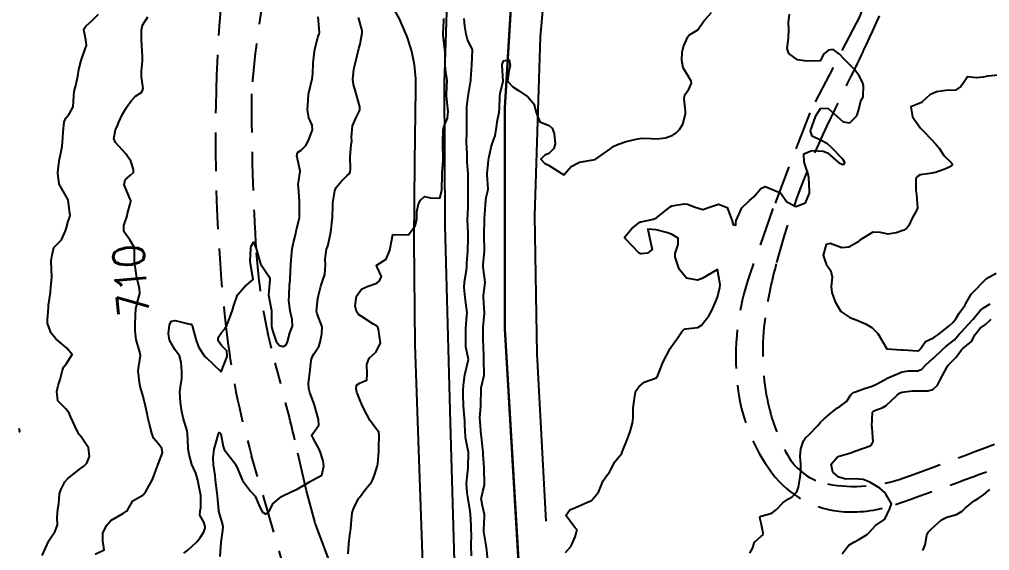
# Model space of a CAD drawing. Header units: metres. Extents: x 298520 to 308411, y 7433745 to 7450750.
# Drawn here: x 304960.4 to 305085.8, y 7437329.9 to 7437398.5 of the extents above; entities that cross this region are included whole.
import ezdxf
from ezdxf.enums import TextEntityAlignment as Align

# ---------------------------------------------------------------- set-up
doc = ezdxf.new("R2010")
doc.units = ezdxf.units.M
doc.header["$LTSCALE"] = 10
doc.linetypes.add('CONTINUO', pattern=[0])
doc.linetypes.add('DASHED', pattern=[0.75, 0.5, -0.25])
for name, color, linetype in [('Cotas', 45, 'Continuous'), ('Curvas de Nivel 1m', 11, 'Continuous'), ('Curvas de Nivel 5m', 15, 'Continuous'), ('Eixo_Estaqueamento', 45, 'CONTINUO'), ('Linha Férrea', 251, 'TRACKS'), ('Vias Primárias', 230, 'Continuous'), ('Vias Secundárias', 230, 'DASHED')]:
    doc.layers.add(name, color=color, linetype=linetype)
doc.styles.add('Style-STANDARD', font='STANDARD.shx')
doc.linetypes.add('TRACKS', pattern='A,0.15,[130,ltypeshp.shx,S=0.25,R=0,X=0,Y=0],0.15', length=0.3)

msp = doc.modelspace()

# ---------------------------------------------------------------- linework, layer by layer
at = {"layer": 'Curvas de Nivel 1m', "flags": 128}
for points, elevation in [([(304963.33, 7437329.27), (304964.2, 7437331.17), (304964.24, 7437331.23), (304964.26, 7437331.26), (304965.05, 7437332.42), (304965.33, 7437333.25), (304965.31, 7437334.19), (304965.37, 7437335.25), (304965.51, 7437336), (304965.61, 7437337.25), (304965.77, 7437337.76), (304966.3, 7437338.8), (304966.67, 7437339.23), (304968.32, 7437340.52), (304968.72, 7437340.81), (304969.11, 7437341.2), (304969.46, 7437342.07), (304969.33, 7437343.2), (304968.37, 7437344.62), (304968.1, 7437344.95), (304967.97, 7437345.22), (304967.57, 7437346.03), (304967.01, 7437347.23), (304966.83, 7437347.65), (304966.41, 7437348.21), (304965.38, 7437349.25), (304965.24, 7437350.45), (304965.42, 7437351.25), (304965.67, 7437352.03), (304965.99, 7437353.24), (304966.1, 7437353.62), (304966.48, 7437354.1), (304967.24, 7437355.23), (304966.51, 7437356.11), (304965.1, 7437357.25), (304964.53, 7437358.02), (304964.06, 7437359.26), (304964.03, 7437359.78), (304964.16, 7437361.26), (304964.19, 7437361.64), (304964.42, 7437363.26), (304964.44, 7437363.41), (304964.61, 7437365.26), (304964.53, 7437367.26), (304964.53, 7437367.36), (304964.65, 7437368.11), (304964.86, 7437369.06), (304965.04, 7437369.26), (304965.87, 7437370.05), (304966.38, 7437371.24), (304966.44, 7437371.49), (304966.7, 7437372.48), (304966.91, 7437373.04), (304966.97, 7437373.24), (304966.94, 7437373.47), (304966.73, 7437375.24), (304965.53, 7437377.25), (304965.36, 7437378.66), (304965.4, 7437379.25), (304965.58, 7437380.47), (304965.78, 7437381.25), (304965.93, 7437382.14), (304966.02, 7437383.25), (304966.07, 7437384.01), (304966.2, 7437385.25), (304966.36, 7437385.74), (304966.86, 7437386.27), (304967.35, 7437387.23), (304967.46, 7437388.66), (304967.5, 7437389.23), (304967.69, 7437390.01), (304967.96, 7437391.22), (304968.1, 7437392.05), (304968.38, 7437393.22), (304968.97, 7437394.84), (304969.07, 7437395.12), (304969.08, 7437395.21), (304968.98, 7437395.91), (304968.76, 7437396.98), (304968.75, 7437397.21), (304968.81, 7437397.4), (304969, 7437397.64), (304969.83, 7437398.38), (304970.62, 7437399.19)], 709), ([(304981.65, 7437329.6), (304982.19, 7437329.96), (304983.35, 7437331.03), (304983.72, 7437331.52), (304984.22, 7437332.27), (304984.41, 7437332.83), (304984.42, 7437333.02), (304984.24, 7437333.59), (304983.73, 7437334.51), (304983.76, 7437335.03), (304983.84, 7437335.44), (304983.84, 7437337.03), (304983.58, 7437338.32), (304983.45, 7437339.03), (304983.19, 7437339.92), (304982.69, 7437341.04), (304982.34, 7437342.33), (304982.22, 7437343.05), (304982.2, 7437343.2), (304982.12, 7437345.05), (304982.07, 7437345.37), (304981.58, 7437347.06), (304981.36, 7437348.12), (304981.21, 7437349.06), (304981.14, 7437350.36), (304981.22, 7437351.06), (304981.38, 7437352.14), (304981.42, 7437353.06), (304981.31, 7437354.24), (304981.08, 7437355.06), (304980.5, 7437355.9), (304979.8, 7437357.08), (304979.67, 7437357.94), (304979.79, 7437359.08), (304980.08, 7437359.54), (304980.55, 7437359.62), (304982.43, 7437359.17), (304982.54, 7437359.15), (304982.64, 7437359.15), (304982.72, 7437359.05), (304982.78, 7437358.8), (304983.26, 7437357.04), (304983.61, 7437356.14), (304984.35, 7437355.02), (304984.42, 7437354.95), (304984.49, 7437354.9), (304986.47, 7437353), (304987.24, 7437354.99), (304987.21, 7437355.7), (304986.51, 7437356.42), (304986.09, 7437357), (304986.09, 7437357.43), (304986.53, 7437358.09), (304986.96, 7437358.57), (304987.2, 7437358.99), (304987.61, 7437360.04), (304987.93, 7437360.98), (304988.09, 7437361.46), (304988.59, 7437362.97), (304989.55, 7437364.02), (304990.61, 7437364.95), (304990.28, 7437366.95), (304990.25, 7437367.34), (304990.31, 7437368.95), (304990.37, 7437369.25), (304990.67, 7437369.77), (304991.02, 7437368.95), (304991.13, 7437368.47), (304991.58, 7437366.94), (304992.62, 7437365.42), (304992.77, 7437365.09), (304992.79, 7437364.93), (304992.59, 7437362.93), (304992.97, 7437360.92), (304992.99, 7437359.37), (304993, 7437358.92), (304993.1, 7437358.35), (304993.59, 7437356.91), (304994.02, 7437356.42), (304994.51, 7437356.3), (304994.9, 7437356.5), (304995.07, 7437356.89), (304995.37, 7437358.06), (304995.69, 7437358.89), (304995.66, 7437359.78), (304995.38, 7437360.89), (304995.24, 7437362.23), (304995.25, 7437362.89), (304995.33, 7437364.16), (304995.39, 7437364.89), (304995.45, 7437366.07), (304995.5, 7437366.89), (304995.59, 7437367.95), (304995.67, 7437368.89), (304995.83, 7437369.73), (304996.11, 7437370.89), (304996.2, 7437371.38), (304996.61, 7437372.88), (304996.62, 7437372.97), (304996.61, 7437374.88), (304996.61, 7437375.01), (304996.48, 7437376.88), (304996.45, 7437377.19), (304996.71, 7437378.88), (304996.71, 7437378.96), (304996.28, 7437380.89), (304996.36, 7437381.34), (304996.81, 7437381.65), (304997.44, 7437382.25), (304997.77, 7437382.87), (304998.27, 7437384.28), (304998.24, 7437384.86), (304997.79, 7437385.8), (304997.65, 7437386.87), (304997.71, 7437388.04), (304997.78, 7437388.87), (304998.03, 7437389.97), (304998.25, 7437390.86), (304998.31, 7437391.48), (304998.37, 7437392.86), (304998.53, 7437394.41), (304998.62, 7437394.86), (304998.99, 7437396.19), (304999.16, 7437396.68), (304999.19, 7437396.85), (304999.02, 7437398.85)], 711), ([(305030.98, 7437329.68), (305031.67, 7437330.46), (305031.86, 7437330.81), (305032.22, 7437331.71), (305032.39, 7437332.28), (305032.43, 7437332.45), (305032.43, 7437332.64), (305032.24, 7437332.87), (305031.03, 7437334.46), (305031.52, 7437335.2), (305032.26, 7437335.49), (305034.14, 7437336.29), (305034.27, 7437336.35), (305034.33, 7437336.37), (305034.39, 7437336.42), (305035.24, 7437337.46), (305035.62, 7437338.41), (305035.81, 7437338.9), (305036.32, 7437339.62), (305036.67, 7437340.05), (305036.84, 7437340.39), (305037.35, 7437341.37), (305038.16, 7437342.38), (305038.24, 7437342.49), (305038.36, 7437342.76), (305038.97, 7437344.37), (305039.32, 7437345.31), (305039.65, 7437346.36), (305039.72, 7437347.05), (305039.74, 7437348.36), (305039.93, 7437349.85), (305040.03, 7437350.36), (305040.16, 7437350.65), (305040.45, 7437351.08), (305041.14, 7437351.67), (305042.47, 7437352.15), (305042.62, 7437352.18), (305042.83, 7437352.32), (305043.03, 7437352.88), (305043.6, 7437354.31), (305044.51, 7437356), (305044.62, 7437356.19), (305044.69, 7437356.3), (305045.46, 7437357.35), (305046.05, 7437358.28), (305046.32, 7437358.5), (305046.55, 7437358.55), (305048.06, 7437358.75), (305048.55, 7437359.04), (305049.49, 7437360.25), (305049.87, 7437360.95), (305050.43, 7437362.23), (305050.6, 7437362.65), (305050.94, 7437363.89), (305050.95, 7437364.23), (305050.63, 7437366.23), (305048.62, 7437365.08), (305048.02, 7437364.86), (305046.62, 7437365.12), (305045.65, 7437366.29), (305045.15, 7437367.8), (305045.15, 7437368.3), (305045.52, 7437369.44), (305045.54, 7437370.29), (305044.69, 7437370.8), (305044.01, 7437370.99), (305042.7, 7437371.35), (305041.61, 7437371.43), (305041.85, 7437370.34), (305042.18, 7437368.82), (305041.58, 7437368.34), (305040.76, 7437368.26), (305040.66, 7437368.26), (305040.49, 7437368.35), (305038.68, 7437370.23), (305038.65, 7437370.34), (305038.65, 7437370.37), (305038.66, 7437370.4), (305038.68, 7437370.5), (305039.53, 7437371.54), (305040.58, 7437372.35), (305040.68, 7437372.38), (305040.71, 7437372.39), (305042.34, 7437372.71), (305042.72, 7437372.89), (305044.5, 7437374.3), (305044.73, 7437374.44), (305046.33, 7437374.69), (305046.74, 7437374.65), (305047.73, 7437374.27), (305048.73, 7437373.97), (305049.46, 7437374.25), (305050.74, 7437374.66), (305051.88, 7437374.22), (305052.54, 7437372.38), (305052.57, 7437372.21), (305052.71, 7437371.98), (305052.97, 7437371.94), (305053.01, 7437372.21), (305053.05, 7437372.54), (305053.76, 7437374.19), (305054.74, 7437375.15), (305055.31, 7437375.62), (305055.8, 7437376.17), (305056.24, 7437376.68), (305056.76, 7437376.93), (305058.75, 7437376.14), (305059.57, 7437374.96), (305060.74, 7437374.38), (305062.01, 7437374.83), (305062.51, 7437376.09), (305062.52, 7437376.33), (305062.44, 7437378.09), (305062.34, 7437378.55), (305061.81, 7437380.1), (305061.76, 7437381.15), (305062.82, 7437381.59), (305064.26, 7437381.51), (305064.82, 7437381.28), (305066.24, 7437380.05), (305066.8, 7437379.77), (305066.99, 7437379.85), (305067.07, 7437380.04), (305066.81, 7437380.5), (305065.33, 7437382.05), (305064.83, 7437382.48), (305064, 7437382.91), (305062.84, 7437383.47), (305062.62, 7437384.09), (305062.67, 7437384.28), (305062.86, 7437384.74), (305063.32, 7437386.08), (305063.94, 7437387.03), (305064.89, 7437387.05), (305066.04, 7437386.05), (305066.87, 7437385.3), (305067.73, 7437385.16), (305068.57, 7437386.02), (305068.67, 7437386.22), (305068.89, 7437386.9), (305069.08, 7437387.84), (305069.15, 7437388.02), (305069.45, 7437388.55), (305069.47, 7437390.01), (305069.34, 7437390.43), (305068.94, 7437391.24), (305068.35, 7437392.03), (305066.96, 7437393.42), (305066.39, 7437394.05), (305065.56, 7437394.64), (305064.98, 7437394.58), (305064.35, 7437394.07), (305063.87, 7437393.17), (305062.96, 7437393.12), (305061.87, 7437393.19), (305060.96, 7437393.33), (305059.84, 7437394.12), (305059.63, 7437394.78), (305059.79, 7437396.12), (305059.84, 7437397.29), (305059.78, 7437398.12), (305059.93, 7437399.23)], 716), ([(304986.35, 7437329.16), (304986.47, 7437331), (304986.7, 7437332.52), (304986.73, 7437332.99), (304986.67, 7437333.42), (304986.25, 7437334.72), (304986.18, 7437335), (304986.16, 7437335.09), (304985.99, 7437337), (304985.96, 7437337.33), (304985.77, 7437339.01), (304985.69, 7437339.62), (304985.51, 7437341.01), (304985.44, 7437341.91), (304985.57, 7437343.01), (304985.73, 7437343.64), (304986.14, 7437345), (304986.23, 7437345.15), (304986.37, 7437345.08), (304986.42, 7437345), (304986.72, 7437343.36), (304986.89, 7437342.99), (304988.32, 7437341.07), (304988.39, 7437340.97), (304988.45, 7437340.84), (304989.23, 7437338.96), (304990.29, 7437337.61), (304990.88, 7437336.94), (304991.37, 7437335.84), (304991.76, 7437334.93), (304992.25, 7437334.63), (304992.63, 7437334.92), (304993.2, 7437335.98), (304994.28, 7437336.9), (304995.61, 7437337.56), (304996.29, 7437337.87), (304997.97, 7437338.85), (304998.3, 7437339), (304999.5, 7437339.65), (304999.73, 7437340.84), (304999.66, 7437341.51), (304999.23, 7437342.84), (304998.37, 7437344.44), (304998.2, 7437344.68), (304998.21, 7437344.85), (304998.38, 7437345.07), (304999.11, 7437346.12), (304999.07, 7437346.84), (304998.55, 7437348.72), (304998.51, 7437348.85), (304998.43, 7437349.08), (304997.93, 7437350.35), (304997.79, 7437350.86), (304997.77, 7437351.55), (304997.93, 7437352.86), (304998.12, 7437354.49), (304998.22, 7437354.85), (304998.5, 7437355.37), (304999.1, 7437356.26), (304999.28, 7437356.84), (304999.47, 7437357.9), (304999.55, 7437358.84), (304998.89, 7437360.52), (304998.79, 7437360.85), (304998.97, 7437362.47), (304999.04, 7437362.85), (304999.38, 7437364.07), (304999.64, 7437364.84), (304999.88, 7437365.58), (304999.98, 7437366.84), (304999.92, 7437367.56), (305000.11, 7437368.84), (305000.26, 7437369.24), (305000.62, 7437370.83), (305000.63, 7437370.88), (305000.69, 7437371.36), (305000.84, 7437372.7), (305000.85, 7437372.83), (305000.92, 7437374.64), (305000.93, 7437374.83), (305001.18, 7437376.4), (305001.36, 7437376.82), (305001.98, 7437377.6), (305002.78, 7437378.36), (305003.01, 7437378.57), (305003.16, 7437378.8), (305003.18, 7437379.2), (305003.14, 7437380.8), (305003.3, 7437382.33), (305003.36, 7437382.8), (305003.34, 7437383.3), (305003.45, 7437384.8), (305003.92, 7437385.85), (305004.42, 7437386.79), (305004.41, 7437387.25), (305003.98, 7437388.79), (305003.6, 7437390.11), (305003.48, 7437390.79), (305003.61, 7437392.12), (305003.82, 7437392.79), (305004.06, 7437393.88), (305004.28, 7437394.79), (305004.44, 7437395.32), (305004.71, 7437396.78), (305004.69, 7437397.09), (305004.24, 7437398.79)], 712), ([(305002.89, 7437329.5), (305002.98, 7437330.8), (305003.12, 7437331.9), (305003.25, 7437332.79), (305003.32, 7437333.87), (305003.43, 7437334.79), (305003.63, 7437335.42), (305004.28, 7437336.68), (305004.32, 7437336.74), (305004.35, 7437336.78), (305005.16, 7437337.9), (305005.89, 7437338.76), (305006.05, 7437339.02), (305006.31, 7437339.68), (305006.65, 7437340.76), (305006.71, 7437341.14), (305006.85, 7437342.75), (305006.86, 7437343.26), (305006.91, 7437344.75), (305006.84, 7437345.22), (305006.38, 7437345.82), (305005.7, 7437346.77), (305004.87, 7437348.32), (305004.65, 7437348.78), (305004.43, 7437349.3), (305004.02, 7437350.37), (305003.91, 7437350.79), (305003.96, 7437351.28), (305004.45, 7437351.57), (305005.29, 7437351.94), (305005.37, 7437352.77), (305005.29, 7437353.96), (305005.59, 7437354.77), (305006.07, 7437355.19), (305006.5, 7437355.58), (305007.06, 7437356.75), (305006.83, 7437358.46), (305006.74, 7437358.76), (305006.67, 7437358.88), (305006.54, 7437358.96), (305006.1, 7437359.22), (305004.56, 7437360.18), (305004.21, 7437360.43), (305003.97, 7437360.79), (305003.82, 7437361.55), (305003.96, 7437362.79), (305004.6, 7437363.68), (305005.36, 7437364.02), (305006.61, 7437364.44), (305006.94, 7437364.76), (305007.21, 7437365.34), (305006.63, 7437366.51), (305006.57, 7437366.76), (305006.58, 7437366.81), (305006.63, 7437366.85), (305007.81, 7437367.58), (305008.27, 7437368.74), (305008.68, 7437370.73), (305010.68, 7437370.71), (305011.54, 7437371.87), (305011.76, 7437372.7), (305011.75, 7437373.67), (305011.97, 7437374.7), (305012.24, 7437375.2), (305012.74, 7437375.67), (305013.54, 7437375.48), (305014.74, 7437375.46), (305014.98, 7437376.43), (305015, 7437376.66), (305015.05, 7437378.39), (305015.05, 7437378.66), (305015.16, 7437380.3), (305015.18, 7437380.66), (305015.14, 7437382.35), (305015.13, 7437382.66), (305015.17, 7437384.33), (305015.26, 7437384.66), (305015.73, 7437385.78), (305015.8, 7437386.65), (305015.68, 7437387.86), (305015.62, 7437388.65), (305015.66, 7437389.91), (305015.68, 7437390.65), (305015.47, 7437392.12), (305015.41, 7437392.66), (305015.42, 7437394.2), (305015.4, 7437394.66), (305015.19, 7437396.46), (305015.19, 7437396.66), (305015.27, 7437398.41), (305015.27, 7437398.66)], 713), ([(305018.83, 7437329.25), (305018.8, 7437330.61), (305018.83, 7437332.01), (305018.81, 7437332.61), (305018.79, 7437333.16), (305018.72, 7437334.61), (305018.67, 7437335.03), (305018.39, 7437336.62), (305018.28, 7437337.36), (305018.2, 7437338.62), (305018.31, 7437339.77), (305018.4, 7437340.61), (305018.43, 7437342.53), (305018.43, 7437342.61), (305018.36, 7437343.02), (305018.08, 7437344.33), (305018.05, 7437344.61), (305017.96, 7437346.18), (305017.95, 7437346.62), (305017.93, 7437347.09), (305017.79, 7437348.62), (305017.75, 7437349.93), (305017.75, 7437350.62), (305017.78, 7437351.3), (305017.97, 7437352.62), (305018.46, 7437354.58), (305018.46, 7437354.61), (305018.12, 7437356.23), (305018.1, 7437356.62), (305018.09, 7437357.04), (305018.08, 7437358.62), (305018.24, 7437360.3), (305018.27, 7437360.61), (305018.25, 7437360.93), (305018.03, 7437362.62), (305017.9, 7437363.92), (305017.93, 7437364.62), (305018.17, 7437366.16), (305018.21, 7437366.62), (305018.23, 7437367.03), (305018.36, 7437368.61), (305018.4, 7437370.33), (305018.39, 7437370.61), (305018.38, 7437370.92), (305018.31, 7437372.62), (305018.39, 7437374.27), (305018.4, 7437374.61), (305018.41, 7437376.28), (305018.41, 7437376.62), (305018.4, 7437376.97), (305018.38, 7437378.62), (305018.29, 7437380.11), (305018.29, 7437380.62), (305018.28, 7437381.15), (305018.2, 7437382.62), (305018.22, 7437383.99), (305018.24, 7437384.62), (305018.25, 7437386), (305018.24, 7437386.62), (305018.25, 7437387.26), (305018.39, 7437388.62), (305018.71, 7437390.41), (305018.73, 7437390.61), (305018.73, 7437390.81), (305018.89, 7437392.61), (305018.97, 7437394.61), (305018.3, 7437395.93), (305018.13, 7437396.62), (305017.95, 7437397.68), (305017.88, 7437398.63)], 714), ([(305086.94, 7437391.31), (305085.56, 7437391.19), (305084.94, 7437391.07), (305084.07, 7437390.97), (305082.94, 7437391.13), (305082.42, 7437390.36), (305082.07, 7437389.86), (305081.37, 7437389.41), (305080.92, 7437389.36), (305080.42, 7437389.38), (305078.92, 7437389.19), (305078.04, 7437388.78), (305077.13, 7437387.92), (305077.02, 7437387.8), (305076.9, 7437387.75), (305075.61, 7437387.22), (305075.83, 7437385.93), (305076.86, 7437384.5), (305077.4, 7437383.91), (305078.83, 7437382.42), (305079.26, 7437381.89), (305079.89, 7437380.96), (305080.8, 7437380.05), (305080.96, 7437379.87), (305080.96, 7437379.71), (305080.8, 7437379.56), (305080.21, 7437379.29), (305078.79, 7437378.75), (305078.05, 7437378.64), (305076.79, 7437378.44), (305076.47, 7437378.24), (305076.24, 7437377.93), (305076.26, 7437376.43), (305076.33, 7437375.92), (305076.45, 7437374.21), (305076.39, 7437373.92), (305075.79, 7437372.85), (305075.33, 7437371.93), (305075.08, 7437371.55), (305074.7, 7437371.3), (305073.71, 7437370.97), (305072.69, 7437370.8), (305071.68, 7437370.99), (305070.69, 7437371.05), (305069.03, 7437370.01), (305068.68, 7437369.73), (305067.58, 7437369.12), (305066.67, 7437369.04), (305065.16, 7437369.57), (305064.68, 7437369.44), (305064.29, 7437368.07), (305064.65, 7437366.93), (305065.25, 7437366.05), (305065.45, 7437365.23), (305065.31, 7437364.05), (305065.39, 7437363.26), (305065.83, 7437362.05), (305066.57, 7437360.8), (305067.71, 7437360.03), (305068.56, 7437359.71), (305069.75, 7437359.19), (305070.55, 7437358.75), (305071.35, 7437357.98), (305072.51, 7437355.97), (305074.4, 7437355.83), (305074.51, 7437355.85), (305074.6, 7437355.85), (305076.51, 7437355.74), (305076.65, 7437355.78), (305076.79, 7437355.92), (305077.51, 7437356.92), (305078.54, 7437357.42), (305078.83, 7437357.6), (305079.23, 7437357.89), (305080.55, 7437358.97), (305081.02, 7437359.4), (305081.44, 7437359.86), (305081.85, 7437360.58), (305082.58, 7437361.59), (305082.73, 7437361.85), (305083.4, 7437363.03), (305084.16, 7437363.83), (305084.62, 7437364.3), (305085.38, 7437365.06), (305086.63, 7437365.76)], 716), ([(305054.8, 7437329.57), (305055.16, 7437330.17), (305055.4, 7437330.99), (305056.23, 7437331.72), (305056.48, 7437331.91), (305056.52, 7437332.16), (305056.25, 7437333.47), (305056.1, 7437334.16), (305056.13, 7437334.29), (305056.25, 7437334.36), (305057.63, 7437334.77), (305058.26, 7437335.24), (305059.11, 7437336.13), (305059.78, 7437336.62), (305060.28, 7437336.86), (305060.88, 7437337.52), (305061.1, 7437338.1), (305061.28, 7437339.13), (305061.39, 7437340.1), (305061.41, 7437341.03), (305061.32, 7437342.1), (305061.39, 7437343.07), (305061.73, 7437344.1), (305061.99, 7437344.48), (305062.38, 7437344.84), (305063.58, 7437346.07), (305063.95, 7437346.51), (305064.41, 7437346.95), (305065.03, 7437347.44), (305065.74, 7437348.05), (305066.13, 7437348.34), (305066.43, 7437348.52), (305067.27, 7437349.19), (305067.86, 7437350.03), (305068.15, 7437350.32), (305068.45, 7437350.44), (305069.6, 7437350.86), (305070.46, 7437351.13), (305071.1, 7437351.35), (305072.21, 7437351.97), (305072.37, 7437352.08), (305072.47, 7437352.13), (305072.78, 7437352.27), (305074.48, 7437353.01), (305075.29, 7437353.13), (305076.49, 7437353.14), (305077.04, 7437353.36), (305077.54, 7437353.91), (305078.04, 7437354.37), (305078.5, 7437354.72), (305079.71, 7437355.88), (305080.11, 7437356.28), (305080.52, 7437356.58), (305081.25, 7437357.15), (305081.86, 7437357.86), (305082.18, 7437358.22), (305082.55, 7437358.59), (305083.65, 7437359.83), (305084.57, 7437360.92), (305085.07, 7437361.32), (305085.87, 7437361.81)], 717), ([(305066.72, 7437329.51), (305067.11, 7437330.03), (305067.61, 7437330.62), (305068.22, 7437330.99), (305068.9, 7437331.34), (305069.96, 7437331.99), (305070.24, 7437332.25), (305071.06, 7437333.17), (305072.25, 7437333.97), (305072.88, 7437335.35), (305073.1, 7437335.96), (305072.29, 7437337.39), (305071.6, 7437337.98), (305070.31, 7437338.77), (305069.43, 7437339.12), (305068.31, 7437339.19), (305067.2, 7437339.15), (305066.32, 7437339.38), (305065.51, 7437340.05), (305065.29, 7437341.1), (305066.15, 7437342.04), (305066.29, 7437342.11), (305066.35, 7437342.13), (305067.84, 7437342.55), (305068.36, 7437342.74), (305069.49, 7437343.13), (305070.37, 7437343.46), (305070.62, 7437343.74), (305070.73, 7437343.99), (305070.59, 7437345.79), (305070.58, 7437345.99), (305070.63, 7437347.78), (305070.83, 7437347.99), (305071.99, 7437348.42), (305072.43, 7437348.67), (305073.8, 7437349.95), (305074.14, 7437350.25), (305074.45, 7437350.38), (305075.83, 7437350.54), (305076.45, 7437350.54), (305077.81, 7437350.55), (305078.46, 7437350.72), (305079.06, 7437351.3), (305079.35, 7437351.89), (305080.35, 7437353.73), (305080.44, 7437353.87), (305080.49, 7437353.93), (305081.47, 7437354.9), (305082.17, 7437355.85), (305082.33, 7437356.04), (305082.52, 7437356.18), (305083.44, 7437356.93), (305083.92, 7437357.83), (305084.55, 7437358.66), (305085.24, 7437359.13), (305086, 7437359.81)], 718), ([(304960.37, 7437345.2), (304960.45, 7437345.31), (304960.38, 7437345.67)], 708), ([(305077.15, 7437329.91), (305077.47, 7437330.65), (305077.67, 7437331.91), (305077.86, 7437332.28), (305078.24, 7437332.67), (305079.57, 7437333.88), (305080.26, 7437334.22), (305081.52, 7437334.6), (305082.26, 7437335.03), (305082.69, 7437335.43), (305083.13, 7437335.84), (305083.77, 7437336.35), (305084.29, 7437336.66), (305084.99, 7437337.12), (305085.83, 7437337.81)], 719)]:
    msp.add_lwpolyline(points, dxfattribs=dict(at, elevation=elevation))
at = {"layer": 'Curvas de Nivel 5m', "flags": 128}
for points, elevation in [([(304970.19, 7437329.44), (304971.37, 7437330), (304971.19, 7437331.18), (304971.18, 7437332.22), (304971.72, 7437333.18), (304971.93, 7437333.48), (304972.24, 7437333.81), (304973.86, 7437334.75), (304974.25, 7437334.99), (304974.33, 7437335.06), (304974.37, 7437335.14), (304975.05, 7437336.36), (304976.28, 7437337.04), (304976.34, 7437337.06), (304976.42, 7437337.12), (304976.74, 7437337.56), (304977.61, 7437339.1), (304978.32, 7437341.09), (304978.89, 7437342.54), (304978.81, 7437343.09), (304978.36, 7437343.77), (304977.73, 7437344.46), (304977.52, 7437345.1), (304977.24, 7437346.26), (304977, 7437347.11), (304976.91, 7437347.61), (304976.56, 7437349.12), (304976.53, 7437349.23), (304976.43, 7437349.69), (304976.03, 7437351.12), (304975.92, 7437351.66), (304975.77, 7437353.13), (304975.85, 7437353.75), (304976.04, 7437355.12), (304975.93, 7437355.7), (304975.5, 7437357.13), (304975.37, 7437358.29), (304975.38, 7437359.13), (304975.41, 7437360.28), (304975.46, 7437361.13), (304975.65, 7437362.05), (304975.97, 7437363.13), (304975.92, 7437363.81), (304975.57, 7437365.13), (304975.4, 7437366.36), (304975.3, 7437367.13), (304975.3, 7437368.48), (304975.24, 7437369.13), (304974.67, 7437370.07), (304973.9, 7437371.15), (304973.92, 7437371.92), (304974.33, 7437373.14), (304974.39, 7437373.47), (304974.73, 7437374.7), (304974.83, 7437375.04), (304974.81, 7437375.14), (304974.73, 7437375.3), (304973.96, 7437377.15), (304974.09, 7437377.82), (304974.77, 7437378.4), (304975.15, 7437378.77), (304975.17, 7437379.14), (304974.79, 7437380.22), (304974.16, 7437381.15), (304972.82, 7437382.61), (304972.63, 7437383.16), (304972.84, 7437384.28), (304973.11, 7437384.9), (304973.23, 7437385.16), (304973.75, 7437386.27), (304974.25, 7437387.15), (304974.5, 7437387.52), (304974.89, 7437388.04), (304975.43, 7437388.6), (304976.21, 7437389.13), (304976.41, 7437389.62), (304976.17, 7437391.13), (304976.17, 7437391.9), (304976.3, 7437393.13), (304976.3, 7437393.79), (304976.23, 7437395.13), (304976.2, 7437395.91), (304976.17, 7437397.13), (304976.33, 7437397.8), (304977.02, 7437398.88)], 710), ([(305020.93, 7437328.58), (305020.82, 7437329.96), (305020.74, 7437330.58), (305020.43, 7437332.39), (305020.41, 7437332.59), (305020.52, 7437334.32), (305020.5, 7437334.59), (305020.26, 7437335.69), (305020.13, 7437336.45), (305020.1, 7437336.59), (305020.11, 7437336.76), (305020.29, 7437337.57), (305020.51, 7437338.38), (305020.53, 7437338.59), (305020.48, 7437340.43), (305020.48, 7437340.59), (305020.35, 7437342.34), (305020.33, 7437342.59), (305020.33, 7437342.61), (305020.11, 7437344.59), (305020.08, 7437344.89), (305019.94, 7437346.59), (305019.93, 7437347.07), (305020.04, 7437348.59), (305020.05, 7437348.97), (305020.06, 7437350.59), (305020.1, 7437350.94), (305020.47, 7437352.59), (305020.41, 7437354.59), (305020.41, 7437354.68), (305020.37, 7437356.59), (305020.36, 7437356.74), (305020.34, 7437358.59), (305020.35, 7437358.79), (305020.51, 7437360.59), (305020.51, 7437360.64), (305020.38, 7437362.59), (305020.38, 7437362.81), (305020.61, 7437364.59), (305020.36, 7437366.59), (305020.36, 7437366.87), (305020.53, 7437368.59), (305020.53, 7437368.72), (305020.49, 7437370.59), (305020.48, 7437370.79), (305020.51, 7437372.59), (305020.52, 7437372.79), (305020.62, 7437374.59), (305020.63, 7437374.7), (305020.74, 7437375.54), (305020.95, 7437376.39), (305020.97, 7437376.59), (305020.87, 7437378.5), (305020.87, 7437378.59), (305021.04, 7437380.34), (305021.08, 7437380.59), (305021.36, 7437382.05), (305021.55, 7437382.58), (305021.91, 7437383.51), (305022.06, 7437384.58), (305022.15, 7437385.29), (305022.39, 7437386.57), (305022.43, 7437387.02), (305022.48, 7437388.57), (305022.54, 7437388.94), (305022.92, 7437390.57), (305022.79, 7437392.57), (305022.8, 7437392.72), (305022.96, 7437393.19), (305023.69, 7437393.29), (305023.84, 7437392.56), (305023.67, 7437391.83), (305023.48, 7437390.56), (305024.19, 7437389.82), (305024.91, 7437389.37), (305026.13, 7437388.53), (305026.89, 7437387.63), (305027.18, 7437386.52), (305027.66, 7437385.3), (305028.86, 7437384.81), (305029.27, 7437384.49), (305029.53, 7437383.8), (305029.65, 7437382.48), (305029.47, 7437381.84), (305028.81, 7437381.22), (305028.31, 7437380.99), (305027.8, 7437380.5), (305028.27, 7437379.98), (305028.8, 7437379.7), (305030.78, 7437378.47), (305031.73, 7437379.52), (305032.8, 7437380.11), (305034.8, 7437380.42), (305035.98, 7437381.24), (305036.82, 7437381.86), (305037.12, 7437382.1), (305037.68, 7437382.39), (305038.84, 7437382.75), (305040.12, 7437383.08), (305040.84, 7437383.19), (305042.03, 7437383.14), (305042.83, 7437383.09), (305043.92, 7437383.23), (305044.84, 7437383.6), (305045.26, 7437383.88), (305045.69, 7437384.29), (305046.13, 7437385.02), (305046.47, 7437386.28), (305046.47, 7437386.69), (305046.31, 7437388.29), (305046.41, 7437388.78), (305046.92, 7437389.54), (305047.24, 7437390.28), (305047.22, 7437390.57), (305046.93, 7437391.07), (305046.17, 7437392.29), (305046.01, 7437393.24), (305046.06, 7437394.29), (305046.24, 7437395.03), (305046.79, 7437396.28), (305046.86, 7437396.41), (305047, 7437396.55), (305048.09, 7437397.18), (305048.81, 7437398.25), (305049.03, 7437398.5), (305049.86, 7437399.42)], 715)]:
    msp.add_lwpolyline(points, dxfattribs=dict(at, elevation=elevation))
at = {"layer": 'Eixo_Estaqueamento'}
msp.add_lwpolyline([(305055.48, 7437572.1), (305048.78, 7437544.54), (305042.47, 7437516.92), (305036.04, 7437488.9), (305030.71, 7437462.67), (305027.41, 7437441.26), (305027.31, 7437439.51), (305024.83, 7437414.87), (305023.12, 7437387.11), (305023.12, 7437358.56), (305025.03, 7437326.57), (305028.72, 7437297.87), (305031.72, 7437274.1), (305034.53, 7437261.71), (305037.47, 7437248.17), (305043.41, 7437227.87), (305050.18, 7437206.4), (305060.57, 7437176.45), (305073.35, 7437143.92), (305082.04, 7437121.36), (305093.24, 7437092.93)], dxfattribs=at)
at = {"layer": 'Linha Férrea', "flags": 128}
msp.add_lwpolyline([(307827.16, 7434249.95), (307821.56, 7434258.81), (307819.52, 7434262.43), (307816.3, 7434268.22), (307813.68, 7434272.3), (307811.64, 7434275.46), (307798.22, 7434296.14), (307773.74, 7434334.03), (307761.73, 7434352.01), (307752.47, 7434367.89), (307735.13, 7434393.38), (307710.74, 7434431.02), (307694.81, 7434455.28), (307677.7, 7434482.21), (307665.38, 7434501.66), (307643.88, 7434534.84), (307627.56, 7434562.54), (307613.51, 7434586.87), (307596.95, 7434617.47), (307576.4, 7434659.98), (307564.17, 7434687.32), (307541.06, 7434734.95), (307530.17, 7434758.54), (307516.92, 7434785.92), (307501.76, 7434817.25), (307481.68, 7434859.3), (307459.2, 7434904.2), (307442.79, 7434936.27), (307425.28, 7434968.91), (307411.69, 7434992.24), (307402.57, 7435007.68), (307388.85, 7435028.5), (307366.95, 7435058.3), (307352.5, 7435076.75), (307335.71, 7435095.81), (307323.74, 7435108.4), (307304.88, 7435127.21), (307280.64, 7435149.6), (307260.89, 7435166.25), (307239.5, 7435183.01), (307222.59, 7435195.4), (307206.91, 7435206.43), (307191.54, 7435216.92), (307180.98, 7435223.58), (307147.08, 7435245.04), (307110.18, 7435267.87), (307071.33, 7435292.08), (307013.04, 7435328.92), (306934.22, 7435378.29), (306890.85, 7435406.01), (306860.76, 7435425.27), (306830.44, 7435444.17), (306783.16, 7435474), (306743.29, 7435499.12), (306730.65, 7435506.8), (306700.01, 7435524.56), (306649.97, 7435556.16), (306620.54, 7435574.68), (306585.88, 7435596.36), (306549.21, 7435619.44), (306511.46, 7435642.99), (306481.3, 7435662.07), (306449.91, 7435681.79), (306417.31, 7435702.16), (306386.5, 7435720.66), (306359.57, 7435735.78), (306332.26, 7435749.95), (306295.74, 7435767.25), (306254.91, 7435784.83), (306234.55, 7435793.03), (306198.8, 7435806.04), (306177.43, 7435813.74), (306139.2, 7435826.14), (306101.03, 7435838.04), (306051.97, 7435853.03), (306008.19, 7435866.65), (306003.58, 7435868.04), (305974.11, 7435878.74), (305939.65, 7435889.45), (305902.23, 7435900.74), (305881.18, 7435906.22), (305868.58, 7435910.19), (305845.54, 7435919.12), (305815.17, 7435933.3), (305786.71, 7435949.03), (305760.88, 7435966.42), (305735.18, 7435986.89), (305723.76, 7435997.05), (305696.1, 7436025.19), (305678.2, 7436047.9), (305661.02, 7436071.86), (305645.02, 7436096.32), (305622.37, 7436129.7), (305596.14, 7436168.75), (305576.09, 7436198.75), (305559.43, 7436223.15), (305539.44, 7436252.72), (305521.42, 7436279.84), (305512.69, 7436292.82), (305499.49, 7436312.98), (305480.03, 7436341.61), (305460.3, 7436370.83), (305441.56, 7436398.43), (305421.25, 7436428.24), (305402.58, 7436456.09), (305384.09, 7436483.75), (305369.12, 7436505.55), (305351.23, 7436532.17), (305338.34, 7436551.44), (305322.73, 7436574.87), (305306.91, 7436598.3), (305293.24, 7436619.06), (305277.82, 7436644.31), (305263.89, 7436668.98), (305254.71, 7436687.72), (305243.78, 7436710.84), (305233.95, 7436734.39), (305225.11, 7436755.87), (305215.53, 7436780.47), (305201.61, 7436815.68), (305193.17, 7436837.83), (305177.38, 7436877.75), (305166.79, 7436904.69), (305153.94, 7436937.69), (305141.5, 7436969.14), (305130.7, 7436996.5), (305122.02, 7437018.5), (305113.06, 7437043.1), (305101.51, 7437072.01), (305093.24, 7437092.93), (305082.04, 7437121.36), (305073.35, 7437143.92), (305060.57, 7437176.45), (305050.18, 7437206.4), (305043.41, 7437227.87), (305037.47, 7437248.17), (305034.53, 7437261.71), (305031.72, 7437274.1), (305028.72, 7437297.87), (305025.03, 7437326.57), (305023.12, 7437358.56), (305023.12, 7437387.11), (305024.83, 7437414.87), (305027.31, 7437439.51), (305027.41, 7437441.26), (305030.71, 7437462.67), (305036.04, 7437488.9), (305042.47, 7437516.92), (305048.78, 7437544.54), (305055.48, 7437572.1), (305062.87, 7437603.39), (305069.5, 7437630.69), (305077.03, 7437662.82), (305085.46, 7437698.14), (305091.82, 7437727.64), (305097.21, 7437749.95), (305103.92, 7437777.27), (305111.1, 7437807.1), (305121.2, 7437849.91), (305125.41, 7437866.97), (305130.99, 7437888.73), (305137.36, 7437914.57), (305143.48, 7437941.14), (305150.28, 7437969.23), (305155.63, 7437993.86), (305160.5, 7438017.39), (305165.53, 7438047.97), (305167.4, 7438065.92), (305168.45, 7438080.5), (305168.7, 7438098.82), (305168.5, 7438111.61), (305167.44, 7438129.41), (305165.73, 7438144.8), (305163.05, 7438159.25), (305157.36, 7438183.65), (305149.71, 7438209.61), (305142.15, 7438230.52), (305132.88, 7438252.55), (305120.43, 7438277.84), (305109.12, 7438297.22), (305107.01, 7438300.23), (305099.26, 7438311.38), (305091.43, 7438322.41), (305083.38, 7438332.8), (305079.57, 7438337.52), (305074.8, 7438344.06), (305056.82, 7438367.08), (305041.94, 7438386.35), (305023.22, 7438411.98), (305005.97, 7438436.56), (304993.28, 7438456.49), (304983.12, 7438473.17), (304969.54, 7438498.7), (304959.94, 7438517.09), (304947.33, 7438543.43), (304933.09, 7438572.79), (304924.31, 7438590.95), (304918.2, 7438604.46), (304911.78, 7438619.16), (304905.93, 7438632.44), (304900.32, 7438648.46), (304895.83, 7438661.89), (304892.17, 7438674.5), (304887.95, 7438691.24), (304884.69, 7438706.94), (304881.85, 7438723.7), (304879.33, 7438740.13), (304878.19, 7438758.92), (304877.54, 7438778.36), (304877.21, 7438799.09), (304877.46, 7438830.88), (304877.86, 7438863.02), (304878.27, 7438892.7), (304878.6, 7438920.11), (304878.68, 7438952.24), (304877.94, 7438980.3), (304876.32, 7439009.02), (304874.94, 7439022.79), (304873.23, 7439037.84), (304870.14, 7439056.14), (304864.86, 7439082.08), (304859.08, 7439105.01), (304850.38, 7439133.89), (304843.06, 7439154.06), (304836.38, 7439171.24), (304828.25, 7439190.11), (304817.67, 7439211.83), (304806.69, 7439232.74), (304796.36, 7439250.87), (304785.22, 7439269.01), (304772.78, 7439289.1), (304755.7, 7439316.74), (304736.91, 7439345.94), (304718.85, 7439374.33), (304700.22, 7439403.62), (304676.46, 7439440.71), (304659.06, 7439468.06), (304641.49, 7439495.55), (304629.29, 7439515), (304612.29, 7439541.91), (304598.79, 7439563.31), (304583.09, 7439588.52), (304568.61, 7439611.38), (304554.37, 7439633.59), (304540.46, 7439656.11), (304527.86, 7439675.88), (304515.49, 7439695.97), (304501.01, 7439718.74), (304492.56, 7439732.18), (304481.09, 7439749.95), (304464.7, 7439773.55), (304458.7, 7439781.55), (304447.47, 7439795.48), (304430.85, 7439814.02), (304417.94, 7439826.87), (304407.63, 7439836.38), (304393.36, 7439848.49), (304380.4, 7439858.34), (304362.66, 7439870.74), (304347.09, 7439880.3), (304333.25, 7439887.82), (304320.73, 7439894.06), (304304.93, 7439900.99), (304286.44, 7439908.16), (304266.64, 7439915.42), (304246.69, 7439922.5), (304225.19, 7439929.98), (304199, 7439939.2), (304168.47, 7439950), (304152.89, 7439955.63), (304135.92, 7439962.49), (304121.35, 7439968.8), (304105.78, 7439976.38), (304088.74, 7439985.33), (304071.18, 7439995.83), (304051.5, 7440008.74), (304042.51, 7440015.33), (304023.02, 7440030.47), (304002.68, 7440048.64), (303992.18, 7440058.52), (303980.44, 7440070.49), (303965.02, 7440086.23), (303949.37, 7440102.5), (303932.05, 7440120.67), (303917.21, 7440136.17), (303903.07, 7440150.77), (303879.08, 7440175), (303863.63, 7440189.71), (303849.06, 7440203.12), (303838.55, 7440211.89), (303825.96, 7440222.58), (303811.47, 7440233.81), (303798.03, 7440243.58), (303789.17, 7440249.78, 0.048699), (303782.73, 7440254.33, -0.013971), (303778.98, 7440256.72, 0.011385), (303767.54, 7440264.08, 0.000455), (303759.24, 7440269.14, 0.004014), (303749.32, 7440275.08, 0.008965), (303739.52, 7440280.6), (303729.17, 7440286.2), (303717.71, 7440292.15), (303693.72, 7440304.37), (303679.1, 7440311.9), (303660.94, 7440321.33), (303642.97, 7440330.92), (303636.47, 7440334.55), (303624.84, 7440341.29), (303611.99, 7440348.94), (303603.08, 7440354.6), (303596.28, 7440359.1), (303587.51, 7440365.43), (303578.6, 7440372.22), (303569.48, 7440379.63), (303558.63, 7440389.13), (303549.89, 7440397.25), (303541.54, 7440405.46), (303534.88, 7440412.29), (303523.46, 7440424.47), (303512.29, 7440437.46), (303502.62, 7440449.26), (303497.01, 7440456.5), (303488.04, 7440468.69), (303481.42, 7440477.68), (303475.38, 7440486.35), (303465.79, 7440500.54), (303456.11, 7440515.6), (303445.61, 7440532.25), (303432.87, 7440552.63), (303423.19, 7440568.06, -0.000757), (303417.99, 7440576.14, 0.007668), (303411.65, 7440585.69), (303403.6, 7440597.44), (303394.77, 7440609.24), (303388.86, 7440616.92), (303381.26, 7440625.91), (303374.43, 7440633.82), (303364.89, 7440644.09), (303358.77, 7440650.24), (303349.65, 7440658.74), (303339.72, 7440667.52), (303332.66, 7440673.46), (303326.72, 7440678.05, -0.018136), (303320.92, 7440682.54, 0.027105), (303312.53, 7440688.78, -0.001525), (303306.78, 7440692.62), (303296.84, 7440699.32), (303291.58, 7440702.65), (303280.84, 7440709.24, 0.008003), (303271.25, 7440714.65, 0.013057), (303255.94, 7440722.45, -0.001991), (303248.37, 7440726.09, 0.012147), (303243.6, 7440728.27, -0.002135), (303237.37, 7440730.97), (303223.7, 7440736.96), (303210.1, 7440742.74), (303193.9, 7440749.57), (303189.82, 7440751.3), (303177.39, 7440756.46), (303158.99, 7440764.27), (303141.65, 7440771.61), (303117.1, 7440781.98), (303101.55, 7440788.52), (303093.45, 7440792.23), (303076.05, 7440800.18), (303054.93, 7440810.37), (303040.16, 7440817.98), (303025.35, 7440825.89), (303013.34, 7440832.76), (303004.06, 7440838.54), (302994.27, 7440845.09), (302982.62, 7440853.41), (302969.58, 7440863.65), (302962.58, 7440869.55), (302953.34, 7440877.8), (302943.02, 7440887.54), (302938.59, 7440892.15), (302933.33, 7440897.54), (302924.32, 7440907.75), (302915.9, 7440917.94), (302907.52, 7440928.75), (302899.78, 7440938.97), (302892.73, 7440949.15), (302888.76, 7440955.11), (302884.57, 7440961.75), (302879.49, 7440969.89), (302873.29, 7440980.61), (302867.78, 7440990.9), (302859.79, 7441006.77), (302851.23, 7441025.3), (302846.82, 7441035.61), (302841.67, 7441047.99), (302837.15, 7441059.32), (302829.38, 7441078.79), (302825.24, 7441088.83), (302821.86, 7441097.36), (302816.25, 7441111.47), (302810.67, 7441125.2), (302804.68, 7441140.05), (302799.05, 7441153.54), (302792.2, 7441169.33), (302786.8, 7441181.37), (302782.7, 7441189.73), (302780.99, 7441193.27, -0.024435), (302778.71, 7441197.53, 0.018839), (302775.04, 7441204.53), (302769.05, 7441215.01), (302764.16, 7441223.1), (302758.01, 7441232.57), (302751.03, 7441242.93), (302746.43, 7441249.47, 0.01417), (302742.29, 7441255.12, -0.010578), (302734.95, 7441264.49, 0.026045), (302726.65, 7441274.45), (302714.77, 7441287.27), (302702.59, 7441299.41), (302690.06, 7441310.89), (302682.56, 7441317.23), (302675.22, 7441323.25), (302666.87, 7441329.42, 0.027574), (302658.67, 7441335.28, -0.011091), (302655.15, 7441337.63, 0.01172), (302645.72, 7441343.9, 0.006642), (302635.25, 7441350.32, 0.010482), (302620.24, 7441358.82, 0.013683), (302599.22, 7441369.43, 0.008553), (302586.73, 7441375.05, 0.011788), (302575.05, 7441379.75, 0.002778), (302570.56, 7441381.4), (302560.88, 7441384.91), (302551, 7441388.04), (302546.22, 7441389.53, -0.019135), (302544.9, 7441389.88, 0.019296), (302522.94, 7441395.79, 0.000461), (302511.66, 7441398.34, 0.010049), (302501.51, 7441400.42), (302492.39, 7441402.1), (302485.29, 7441403.3), (302471.45, 7441405.53), (302444.87, 7441409.52), (302415.28, 7441413.93), (302384.35, 7441418.64), (302365.98, 7441421.32), (302360.25, 7441421.99), (302338.7, 7441425.13), (302306, 7441430.4), (302286.92, 7441434.2), (302278.6, 7441436.01), (302270.24, 7441438.28), (302260.05, 7441441.21), (302248.72, 7441444.79), (302234.93, 7441449.83), (302225.68, 7441453.69), (302223.91, 7441454.59), (302211.72, 7441460.08), (302198.55, 7441466.94), (302185.19, 7441474.43), (302176.27, 7441480.04), (302166.75, 7441486.09), (302155.71, 7441493.82), (302145.2, 7441501.91), (302133.65, 7441511.46), (302124.11, 7441520), (302113.8, 7441530.08), (302104.38, 7441540.03), (302095.47, 7441550.01), (302086.58, 7441560.93), (302077.65, 7441573.12), (302070.77, 7441583.08), (302062.65, 7441595.88), (302055.33, 7441608.4), (302048.69, 7441620.59), (302040.38, 7441636.79), (302032.96, 7441653.05), (302027.22, 7441666.29), (302023.74, 7441674.15), (302020.23, 7441682.95), (302013.85, 7441699.66), (302006.74, 7441720.03), (302000.14, 7441739.47), (301996.81, 7441749.52), (301993.17, 7441760.44), (301988.74, 7441774), (301985.31, 7441784.6), (301976.67, 7441811.03), (301970.97, 7441828.13), (301966.76, 7441840.46), (301961.82, 7441854.8), (301956.6, 7441869.32), (301952.69, 7441879.43), (301950.21, 7441885.78), (301947.26, 7441893.12), (301942.83, 7441903), (301936.94, 7441915.47), (301925.25, 7441938.09), (301919.94, 7441947.81), (301913.51, 7441959.08), (301904.12, 7441974.92), (301894.52, 7441990.44), (301891.41, 7441995.46), (301886.49, 7442003.18), (301878.67, 7442015.28), (301873.46, 7442023.44), (301865.16, 7442036.29), (301855.84, 7442050.94), (301845.98, 7442066.83), (301838.27, 7442079.46), (301830.42, 7442092.89), (301825.55, 7442101.78), (301821.38, 7442109.45), (301815.66, 7442120.91), (301811.11, 7442130.24), (301807.7, 7442138), (301806.42, 7442140.6, 0.023261), (301801.86, 7442152.45, -0.028715), (301797.55, 7442164, 0.012936), (301793.73, 7442175.33, -0.025942), (301792.42, 7442179.58, 0.006006), (301789.91, 7442189.06, -0.014708), (301788.14, 7442196.22), (301785.97, 7442206.25), (301784.37, 7442214.31, 0.006026), (301783.56, 7442218.84, -0.007665), (301782.52, 7442224.78, -0.006079), (301780.96, 7442235.44, -0.002739), (301779.7, 7442245.21), (301779.18, 7442249.48), (301778.68, 7442254.38), (301778.07, 7442260.48), (301777.32, 7442271.29), (301776.98, 7442275.41), (301775.91, 7442292.59), (301775.2, 7442301.97), (301774.19, 7442318.2), (301773.65, 7442327.42), (301773.09, 7442335.87), (301772.13, 7442350.27), (301771.29, 7442362.12), (301770.73, 7442371.57), (301769.87, 7442382.07), (301768.55, 7442394.65), (301768.15, 7442398.42), (301767.39, 7442406.07), (301767.01, 7442408.61), (301766.5, 7442411.78), (301764.78, 7442423.53), (301763.46, 7442430.86), (301760.77, 7442444.81), (301759.48, 7442450.08), (301758.26, 7442454.4), (301755.34, 7442466.07), (301751.67, 7442478.11, 0.014406), (301747.84, 7442489.51, -0.000078), (301746.02, 7442494.48), (301743.45, 7442501.47), (301738.69, 7442513.33), (301735.71, 7442520.32), (301732.43, 7442527.28), (301727.1, 7442538.17), (301722.93, 7442546.11, 0.012187), (301718.52, 7442554.11, 0.000535), (301713.36, 7442562.95, 0.014127), (301707.99, 7442571.56, 0.00131), (301703.08, 7442578.9, 0.005502), (301696.11, 7442589.04, 0.012739), (301690.66, 7442596.36, -0.003293), (301687.73, 7442600.16, 0.014011), (301683.49, 7442605.41), (301674.27, 7442616.2), (301665.75, 7442625.39), (301657.65, 7442633.67), (301647.39, 7442643.46), (301636.01, 7442653.98), (301626.6, 7442662.31), (301605.3, 7442680.7), (301585.63, 7442697.22), (301571.11, 7442709.22), (301556.03, 7442721.96), (301546.37, 7442729.88), (301533.38, 7442740.75), (301522.72, 7442749.6), (301509.81, 7442760.24), (301495.06, 7442772.28), (301477.47, 7442786.66), (301465.13, 7442796.88), (301456.43, 7442804.07), (301435.24, 7442821.76), (301421.84, 7442832.86), (301396.98, 7442853.69), (301385.14, 7442863.63), (301370.66, 7442875.78), (301364.72, 7442880.33), (301363.39, 7442881.71), (301340.64, 7442900.57), (301323.03, 7442915.48), (301312.79, 7442924.11), (301300.58, 7442934.7), (301285.85, 7442948.16), (301276.27, 7442957.32), (301270.65, 7442962.88), (301259.99, 7442974.03), (301253.52, 7442981.22), (301247.9, 7442987.53), (301240.38, 7442996.74), (301230, 7443009.99), (301221.85, 7443021.63), (301213.13, 7443035.04), (301205.73, 7443047.19), (301200.05, 7443057.2), (301196.13, 7443064.49), (301190.78, 7443075.16), (301186.74, 7443083.78), (301181.57, 7443095.72), (301178.31, 7443103.87), (301173.66, 7443116.19), (301169.17, 7443129.41), (301164.14, 7443147.31, -0.01791), (301159.61, 7443166.2, -0.00496), (301157.56, 7443176.88, -0.011511), (301154.97, 7443193.24, -0.007375), (301153.51, 7443205.47), (301152.72, 7443213.02, -0.00222), (301152.22, 7443222.44), (301151.73, 7443232.75), (301151.6, 7443240.18), (301151.64, 7443249.45), (301151.72, 7443255.84, -0.000163), (301152.03, 7443263.85, -0.011094), (301152.62, 7443273.75), (301153.01, 7443278.43), (301153.23, 7443280.62), (301153.69, 7443286.69, -0.028501), (301154.09, 7443291.63), (301155.31, 7443300.6), (301156.34, 7443307.46), (301157.49, 7443314.98), (301159.2, 7443325.07), (301161.79, 7443338.5), (301165.14, 7443354.56), (301169.45, 7443374.23), (301172.81, 7443391.59), (301174.68, 7443401.17), (301178.92, 7443420.67), (301181.69, 7443433.86), (301184.3, 7443446.54), (301187.7, 7443463.23), (301190.75, 7443479.81), (301192.55, 7443489.81), (301194.09, 7443499.34), (301196.06, 7443513.19), (301197.81, 7443528.85), (301198.98, 7443543.03), (301199.58, 7443554.27), (301200.06, 7443564.72), (301200.28, 7443573.9), (301200.16, 7443588.23), (301199.93, 7443598.37), (301199.28, 7443610.7), (301198.7, 7443618.87), (301198.18, 7443625.39), (301197.2, 7443633.94, -0.007667), (301196.17, 7443643.15, 0.025395), (301194.85, 7443652, -0.01031), (301194.43, 7443654.34), (301193.51, 7443660.13), (301192.14, 7443668.08), (301188.58, 7443684.77), (301185.5, 7443697.18), (301182.79, 7443706.83), (301181.46, 7443711.27), (301177.71, 7443723.71), (301173.81, 7443734.63), (301171.26, 7443741.67), (301169.73, 7443745.67), (301168.22, 7443749.26), (301166.22, 7443754.29), (301158.31, 7443772.48), (301152.39, 7443784.66), (301147.87, 7443793.51), (301140.96, 7443806.33), (301134.74, 7443816.99), (301130.67, 7443823.9), (301127.12, 7443829.58), (301118, 7443843.64), (301110.12, 7443855.07), (301103.9, 7443863.69), (301096.37, 7443873.96), (301091.52, 7443880.27), (301082.1, 7443891.99), (301075.19, 7443900.34), (301066.67, 7443910.08), (301057.94, 7443919.52), (301047.68, 7443929.62), (301040.64, 7443936.58), (301031.88, 7443944.37), (301023.76, 7443951.56), (301019.29, 7443955.05), (301009.56, 7443962.8), (300997.58, 7443972.16), (300983.87, 7443982.45), (300964.19, 7443997.46), (300944.11, 7444013.33), (300932.3, 7444022.95), (300914.03, 7444037.34), (300891.31, 7444055.81), (300879.97, 7444064.81), (300848.15, 7444089.83), (300830.36, 7444103.6), (300820.58, 7444111.41), (300808.79, 7444120.92), (300790.07, 7444136.49), (300778.41, 7444146.77), (300770.69, 7444153.71), (300758.58, 7444165.33), (300747.36, 7444176.88), (300740.38, 7444184.13), (300726.75, 7444199.56), (300715.03, 7444213.52), (300701.45, 7444231.21), (300695.76, 7444239.06), (300691.1, 7444245.69), (300688.5, 7444249.68), (300679.25, 7444263.56), (300673.51, 7444272.71), (300665.01, 7444287.41), (300658.59, 7444299.12), (300654.52, 7444306.91), (300645.89, 7444324.78), (300638.77, 7444340.5), (300632, 7444357.09), (300623.23, 7444381.31), (300618.04, 7444396.73), (300611.74, 7444416.06), (300609.69, 7444423.43), (300607, 7444434.67), (300602.95, 7444451.57), (300599.97, 7444467.01), (300597.63, 7444480.25), (300594.73, 7444500.08), (300593.89, 7444507.37), (300592.27, 7444522.79), (300591.51, 7444531.44), (300590.49, 7444544.96), (300589.84, 7444557.3), (300589.1, 7444574.02), (300588.34, 7444602.11), (300587.69, 7444624.21), (300587.29, 7444638.3), (300586.41, 7444654.83), (300585.21, 7444670.92), (300583.32, 7444689.36), (300581.91, 7444699.79), (300579.93, 7444713.25), (300577.02, 7444730.38), (300574.61, 7444742.84), (300573.26, 7444749.5), (300571.95, 7444755.51), (300567.97, 7444771.62), (300563.22, 7444789.71), (300556.39, 7444811.41), (300552.81, 7444821.86), (300552.05, 7444823.55), (300548.14, 7444834.22), (300543.9, 7444845.24), (300538.74, 7444857.63), (300534.37, 7444867.27, 0.016186), (300529.66, 7444877.36), (300521.07, 7444894.31), (300515.47, 7444904.77), (300506.54, 7444920.71), (300501.33, 7444929.08), (300498.82, 7444933.12), (300487.1, 7444951.63), (300474, 7444971.56), (300463.47, 7444987.49), (300453.77, 7445002.71), (300450.06, 7445008.6), (300443.36, 7445019.57), (300432.15, 7445039.25), (300421.26, 7445060.11), (300412.9, 7445077.32), (300404.44, 7445096.12), (300400.04, 7445106.51), (300395.55, 7445118.01), (300385.79, 7445146.05), (300379.04, 7445169.01), (300374.06, 7445187.95), (300369.45, 7445208.37), (300365.38, 7445228.5), (300362.76, 7445242.39), (300361.68, 7445249.76), (300360.14, 7445261.7), (300359.09, 7445273.89), (300358.44, 7445281.78), (300357.5, 7445297.71), (300357.2, 7445314.25), (300357.2, 7445325.5), (300357.63, 7445341.06), (300358.79, 7445365.54), (300359.7, 7445378.9), (300360.82, 7445394.56), (300361.81, 7445408.83), (300364.1, 7445434.81), (300365.55, 7445451.78), (300367.4, 7445471.84), (300368.85, 7445486.77), (300370.03, 7445499.47), (300371.46, 7445515.34), (300372.68, 7445526.31), (300373.39, 7445530.96), (300374.89, 7445547.69), (300376.21, 7445560.82), (300377.58, 7445575.81), (300379.87, 7445599.68), (300382.66, 7445627.08), (300384.23, 7445644.04), (300384.75, 7445648.28), (300386.13, 7445663.65)], format="xyb", dxfattribs=at)
msp.add_lwpolyline([(305171.93, 7438107.73), (305172.35, 7438093.81), (305171.5, 7438070.59), (305170.66, 7438059.41), (305168.88, 7438043.26), (305165.82, 7438025.93), (305159.8, 7437994.35), (305157.43, 7437982.82), (305150.23, 7437951.03), (305143.79, 7437924.41), (305134.05, 7437885.44), (305124.3, 7437844.84), (305114.05, 7437803.25), (305108.13, 7437777.66), (305101.47, 7437749.95), (305094.1, 7437719.49), (305087.22, 7437688.73), (305081.28, 7437662.56), (305073.86, 7437631.94), (305065.51, 7437597.12), (305058.1, 7437565.43), (305049.99, 7437532.05), (305044.9, 7437510.1), (305038.47, 7437480.44), (305032.76, 7437450.68), (305032.1, 7437446.01), (305030.8, 7437432.95), (305030.19, 7437424.1), (305027.72, 7437396.27), (305026.97, 7437373.16), (305027.26, 7437355.35), (305028.43, 7437333.73)], dxfattribs=at)
at = {"layer": 'Vias Primárias'}
msp.add_lwpolyline([(305012.68, 7437324.58), (305012.02, 7437342.94), (305011.56, 7437356.48), (305011.43, 7437370.01), (305011.49, 7437380.11), (305011.65, 7437389.57, 0.096132), (305010.44, 7437396.48, 0.075904), (305006.95, 7437402.6, -0.145217), (305005.04, 7437407.36, -0.055561), (305005.15, 7437413.06, -0.012097), (305007.69, 7437429.47, -0.025847), (305008.95, 7437434.85, -0.130574), (305010.34, 7437437.17), (305012.79, 7437440.35), (305014.72, 7437442.53, 0.141235), (305017.11, 7437447.6, -0.008287), (305018.11, 7437453.17), (305020.69, 7437468.36), (305024.74, 7437487.61), (305030.25, 7437511.84), (305034.83, 7437530.64), (305044.19, 7437571.08)], format="xyb", dxfattribs=at)
msp.add_lwpolyline([(305046.01, 7437563.01), (305037.6, 7437526.79), (305033.27, 7437507.93), (305026.71, 7437480.62), (305023.66, 7437465.85), (305020.2, 7437446.04), (305016.3, 7437420.51), (305015.32, 7437390.36), (305015.4, 7437371.91), (305016.06, 7437346.4), (305016.63, 7437327.12), (305017.92, 7437308.88), (305018.6, 7437302.81), (305020.31, 7437296.38), (305021.22, 7437293.58), (305026.19, 7437280.88), (305028.59, 7437268.39), (305029.44, 7437255.72), (305031.55, 7437245.05), (305033.96, 7437238.06), (305037.57, 7437227.37), (305043.57, 7437210.21), (305049.1, 7437194.27), (305054.83, 7437178.59)], dxfattribs=at)
at = {"layer": 'Vias Secundárias'}
for points in [[(305004.79, 7437301.62), (304995.37, 7437325.08), (304990.42, 7437342.15, -0.042885), (304987.09, 7437358.87, -0.037051), (304985.9, 7437391.42, -0.033068), (304988.48, 7437416.32, -0.020831), (304993.96, 7437441.87, -0.017248), (305003.09, 7437472.76, 0.024941), (305008.57, 7437492.42), (305022.56, 7437542.75), (305035.03, 7437594.33), (305047.66, 7437650.47), (305056.34, 7437685.69, 0.003468), (305062.72, 7437712.42, 0.08854), (305063.54, 7437728.51, -0.022443), (305061.81, 7437749.95, -13.128784)], [(305008.68, 7437305.48), (305002.98, 7437321.72), (304998.61, 7437333.52), (304997.51, 7437337.64), (304996, 7437344.18, 0.011162), (304993.45, 7437354.15, -0.05184), (304991.02, 7437368.39, -0.017858), (304990.42, 7437388.91, -0.035635), (304992.27, 7437402.82, 0.002569), (304994.14, 7437417.8), (304996.59, 7437429.74), (305004.66, 7437459.97), (305014, 7437495.66), (305022.55, 7437526.97), (305031.69, 7437561.5), (305039.48, 7437594.39), (305048.04, 7437631.73), (305056.89, 7437668.21), (305065.74, 7437704.78, 0.038951), (305068.17, 7437719.9, 0.055069), (305067.5, 7437743.82, -0.013876), (305066.82, 7437749.95, 24.136005)], [(305089.09, 7437458.32, -0.086495), (305078.76, 7437448.18, -0.035028), (305061.1, 7437437.76, 0.035421), (305049.61, 7437430.97, 0.6409), (305050.76, 7437424.44, 0.284973), (305052.25, 7437424.9, -0.064995), (305058.21, 7437430.17, 0.00293), (305071.99, 7437439.59, -0.083273), (305077.84, 7437442.34, -0.34676), (305081.97, 7437440.62, -0.216114), (305082.2, 7437437.87), (305074.63, 7437414.93), (305069, 7437398.97), (305062.54, 7437386.48), (305057.79, 7437374.09), (305054.84, 7437365.74, 0.113295), (305053.19, 7437351.28, 0.132788), (305057.65, 7437339.96, 0.222402), (305067, 7437334.94, 0.098282), (305073.62, 7437335.87, 0.006667), (305089.59, 7437341.69, 0.002515)]]:
    msp.add_lwpolyline(points, format="xyb", dxfattribs=at)
at = {"layer": 'Vias Secundárias', "elevation": 720.84}
msp.add_lwpolyline([(305095.58, 7437347.32, -0.010627), (305074.7, 7437339.32, -0.132937), (305064.84, 7437338.53, -0.223941), (305059.67, 7437342.27, -0.083879), (305056.93, 7437350.06, -0.078174), (305056.78, 7437359.97, -0.030107), (305058.21, 7437366.97, -0.047491), (305065.25, 7437385.85, -0.001128), (305069.45, 7437394.44, 0.035284), (305075.1, 7437408.36, 0.000521), (305078.79, 7437419.72, 0.002114), (305085.81, 7437441.72, -0.040928), (305091.96, 7437456.83, -0.026987)], format="xyb", dxfattribs=at)

# ---------------------------------------------------------------- texts
at = {"layer": 'Cotas', "style": 'Style-STANDARD'}
msp.add_text('710', height=4, rotation=95.0953, dxfattribs=at).set_placement((304974.82, 7437364.83, 710), align=Align.MIDDLE_CENTER)

doc.saveas('drawing.dxf')
